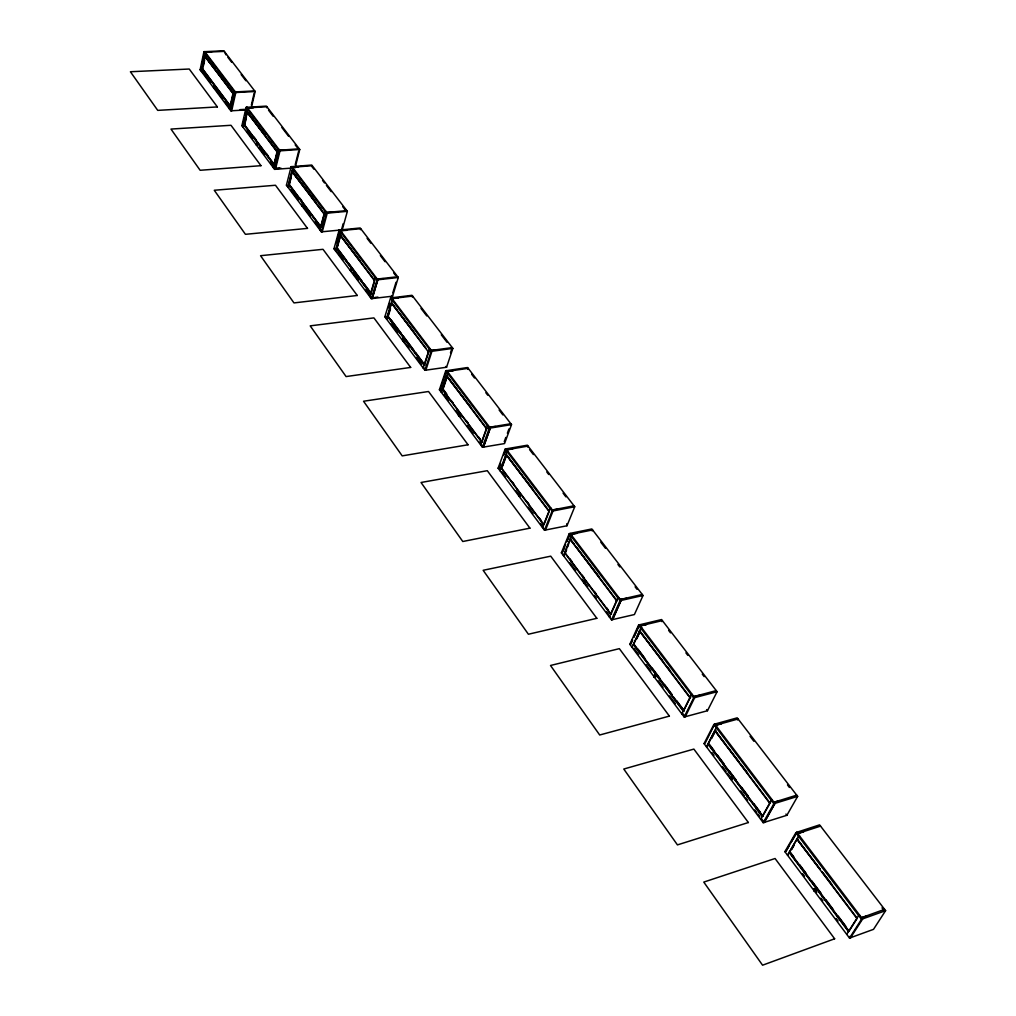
<?xml version="1.0" encoding="UTF-8"?>
<svg xmlns="http://www.w3.org/2000/svg" width="1016" height="1016" viewBox="0 0 1016 1016"><rect width="100%" height="100%" fill="white"/><g stroke="black" fill="none" stroke-linecap="round" stroke-linejoin="round"><path stroke-width="1.5" d="M351.396 270.624C349.148 267.754 352.26 273.799 351.091 269.583C352.12 271.005 350.545 268.567 351.396 270.637C349.72 268.414 353.098 271.767 350.431 270.332C350.977 267.805 352.323 272.199 350.431 270.332C350.622 267.932 352.476 271.869 350.584 270.548C349.771 267.818 351.739 273.114 350.431 270.332C350.977 267.399 351.523 274.218 350.939 269.443M257.454 144.183C255.257 144.234 258.039 144.043 256.591 144.958C255.93 142.1 257.378 145.898 257.061 144.31C256.096 142.773 258.305 145.987 256.476 143.485C255.841 146.609 258.051 143.65 256.476 143.472C257.289 145.352 256.273 145.682 256.858 143.713C256.146 146.685 258.267 143.815 256.769 143.675C256.553 146.863 257.302 142.075 256.946 145.072M351.079 269.596C352.285 272.923 348.958 268.796 351.739 270.104M655.244 677.342C653.517 676.466 653.999 673.811 655.041 677.215C653.123 676.745 655.257 673.773 655.498 676.935C654.342 677.672 656.311 677.697 654.507 675.221C655.714 678.993 653.44 673.964 655.472 676.91C654.723 673.672 654.634 678.091 655.472 676.516C653.593 673.595 656.107 676.847 655.13 676.656C654.583 673.811 653.161 676.973 655.193 677.367C655.028 673.722 654.266 678.231 654.939 675.831C656.641 676.872 653.631 674.954 655.434 676.453C653.656 672.77 654.126 679.412 655.396 676.466C655.701 676.923 655.142 675.602 654.164 676.25C655.638 679.145 652.551 672.77 655.028 677.38M813.918 890.092L815.543 890.753L815.137 889.406L815.238 891.07L814.502 890.816L813.892 888.975L813.994 890.283L814.984 891.197L813.829 889.8L814.388 888.784L815.289 891.261L813.778 889.317L814.388 888.784L815.734 890.232L815.607 889.546L814.362 889.356L814.934 890.397L814.4 888.81L815.569 890.435L814.934 891.261L813.88 888.987L815.734 890.232L815.607 889.546L813.892 888.975L814.565 891.057L813.803 889.622L815.061 889.952L815.01 891.286L815.429 889.94L813.892 888.975L815.238 891.261L815.835 890.067L813.918 890.092L815.365 889.952L814.946 891.261L815.81 889.914L814.413 890.702M302.552 205.88C303.035 203.467 300.647 205.765 302.743 205.194C302.311 206.477 303.06 203.721 302.019 205.461C301.155 203.124 303.835 205.169 302.019 205.892C303.276 202.324 301.473 208.064 302.374 204.534C303.619 204.838 301.308 207.328 302.247 204.394C303.721 206.743 300.609 205.308 302.273 204.559C302.577 203.899 301.765 207.315 302.324 204.953C302.019 207.886 303.2 203.518 301.765 204.965C302.717 208.039 302.489 202.476 301.815 205.346M403.987 340.03C401.968 341.274 402.704 337.82 403.073 340.868C405.295 339.674 401.295 338.747 403.073 340.868C403.073 339.852 403.936 339.725 402.946 340.779C403.365 338.366 404 339.687 402.946 340.779C402.742 336.601 404.241 342.887 402.869 339.001M655.13 676.656C652.488 676.085 656.247 675.107 655.206 676.44C654.736 674.446 654.228 675.78 654.787 677.215C653.186 675.881 655.32 674.688 655.447 676.338C655.93 675.64 653.034 675.03 654.431 677.024C655.701 675.348 654.99 677.951 654.583 675.322C652.31 677.05 657.162 676.085 655.523 675.792M402.654 339.141C405.092 340.017 401.422 339.141 403.504 340.601C402.819 336.588 402.438 342.951 403.644 339.661C401.091 338.582 404.444 342.367 403.314 339.319M731.495 779.729C728.485 775.144 734.187 781.126 731.05 777.43C729.183 779.488 733.603 780.415 730.999 777.456C733.285 780.11 729.45 779.386 731.749 779.043C733.247 778.421 730.415 777.088 731.101 777.989C732.612 780.097 731.037 780.25 732.282 778.281C728.967 778.053 732.053 776.643 731.863 778.942C730.822 781.24 732.815 777.634 731.177 777.469M814.083 890.118C815.988 886.727 814.921 894.321 814.426 888.797C815.785 889.013 814.946 892.442 815.213 890.245C814.019 886.803 813.435 891.286 814.54 890.829C813.994 888.784 813.829 891.413 814.692 889.279C812.419 889.724 816.496 891.603 815.454 890.08C813.791 892.48 816.242 888.555 814.692 889.279C816.089 892.188 815.746 888.555 813.994 889M403.543 340.601L403.047 339.077L402.984 340.805L402.603 339.979L409.029 347.764M402.73 339.128C404.762 340.982 401.726 341.224 403.2 339.166M654.228 676.707C654.901 674.624 655.46 677.888 655.003 676.338C655.003 675.78 654.329 677.443 654.622 677.037C652.958 674.256 655.091 677.824 655.472 676.885M814.184 888.848C813.613 892.238 816.102 888.911 815.391 891.045M403.403 340.614C402.679 337.274 404.444 341.376 402.628 339.979M655.307 676.288L654.202 675.678L654.66 677.266M213.906 86.436C214.274 88.595 214.224 85.509 213.754 87.871C213.284 85.623 215.557 86.792 213.931 87.871C213.766 85.801 214.973 87.135 213.868 87.998C213.982 84.455 214.147 89.827 214.516 86.906C213.563 89.256 214.351 85.065 213.906 88.024M459.994 414.833C458.8 417.03 458.343 412.89 459.486 414.426C461.124 415.188 457.149 416.077 458.635 413.842C459.664 416.052 460.134 415.684 458.457 414.642C459.892 412.039 458.915 419.062 458.813 413.779C459.918 418.147 459.359 412.433 458.762 415.455C459.448 411.709 460.464 416.649 458.775 415.29C459.423 414.426 458.025 412.801 459.867 414.998C457.124 415.989 460.604 412.483 459.181 415.709M584.924 582.994C583.286 579.641 586.042 584.962 583.857 581.254C585.216 581.381 584.035 584.34 585.343 582.13C582.905 579.069 584.136 585.076 584.924 582.308C583.692 578.993 584.035 584.403 584.987 581.863C582.765 580.707 586.359 585.851 583.641 581.724M731.177 779.577L730.555 777.596L731.368 777.621L731.457 779.691L732.053 777.977M730.745 777.405C730.377 778.447 733.692 779.678 730.758 778.929C732.32 777.659 731.825 777.558 731.241 779.132C729.412 774.992 733.031 781.799 730.809 777.469M213.754 86.398C214.033 88.786 213.944 84.963 214.008 87.909C214.198 86.36 213.055 85.763 214.211 87.77C212.573 86.233 215.544 88.341 213.55 86.728M214.008 87.909L213.817 86.5L214.084 88.049M257.505 144.501C255.588 144.272 257.454 143.675 256.87 144.882C256.629 144.513 256.286 143.853 256.667 144.882C256.959 144.056 255.956 143.866 256.731 145.021M584.543 581.406C584.048 586.473 585.584 578.841 584.81 583.222M302.527 205.981L302.349 204.47L302.438 205.981M351.765 270.51C350.533 268.211 349.974 271.475 351.815 270.345M519.544 494.589C517.487 497.662 521.945 492.836 519.151 496.151C520.903 495.579 518.528 497.091 519.9 495.618C518.846 491.884 520.421 498.5 518.655 494.843C521.665 494.005 517.627 497.408 519.341 494.386C519.265 497.904 520.027 494.728 519.646 495.262C517.182 493.268 521.081 498.793 519.049 494.246M815.607 889.546C814.654 889.749 815.416 892.302 814.133 889.737C815.619 890.308 815.746 889.61 815.353 890.524C813.575 890.537 813.892 888.2 815.238 891.07M256.451 144.945C257.912 144.844 255.562 141.999 256.972 144.971M458.813 413.766C460.794 415.125 457.937 414.909 459.27 415.62M257.429 144.577C255.016 143.18 257.734 145.275 256.451 143.726M654.583 675.322C656.539 678.891 652.755 674.662 655.193 677.367M350.406 269.951C350.596 272.364 351.498 268.503 350.444 269.659C352.425 271.005 350.342 268.44 350.939 270.662C351.422 270.726 349.974 268.821 351.257 270.98M459.067 415.582C459.156 413.017 458.521 415.087 459.105 415.506C460.311 415.023 457.657 413.449 458.902 415.29C459.537 412.445 458.356 416.027 458.457 414.642C460.096 415.341 458.356 413.385 459.524 415.455M519.811 495.935C518.135 493.827 520.459 495.478 519.786 495.859C518.427 497.129 518.503 492.227 519.811 495.325C519.887 493.332 517.995 497.357 520.141 495.516C516.966 496.862 522.199 495.402 518.693 495.211M584.035 582.917C587.489 579.996 581 582.574 584.81 581.8C584.352 580.962 583.514 584.518 585.191 581.825M257.353 144.551C255.702 144.335 257.251 143.637 257.137 144.551M584.733 583.184C581.838 581.571 586.677 581.177 583.984 582.612C583.4 579.679 585.114 585.635 584.035 581.406C585.356 582.625 585.153 581.977 583.87 581.482C584.505 585.089 582.917 579.183 584.505 583.235M731.799 779.64C730.021 776.745 733.552 780.364 730.745 778.802C730.402 780.796 733.095 776.237 731.33 778.993C729.145 778.802 733.463 780.466 730.72 777.481C732.752 782.523 729.971 774.662 732.079 779.208M302.019 204.381C302.819 205.715 301.866 205.651 302.209 204.381M584.949 583.032C584.86 581.533 582.498 580.974 584.784 583.07M815.035 890.626C813.816 888.784 816.775 892.01 813.892 889.038M213.576 87.401C215.201 87.122 212.852 87.135 214.744 87.198M654.431 677.024L655.041 677.304M351.269 270.637C350.52 271.183 351.015 268.986 351.244 270.904M302.273 205.981C302.476 203.67 302.019 206.235 303.06 205.448M584.606 581.52C584.441 584.289 584.048 581.495 584.606 583.146M350.901 269.608C350.469 271.539 351.892 269.278 350.571 270.32M731.114 777.596C730.275 780.58 733.692 777.951 730.758 778.929C731.317 780.453 732.625 776.872 730.593 778.104C733.908 781.914 729.882 774.763 731.609 778.65C729.907 776.554 733.006 780.085 730.618 778.447C733.641 778.713 730.961 778.993 730.555 777.596M214.757 87.312C213.792 87.795 213.449 87.071 214.516 86.906M654.393 675.373L655.18 676.999L654.075 676.212M256.261 144.399L256.261 143.866M302.4 205.842C301.079 202.629 302.654 207.175 302.755 205.13M402.628 339.306C403.987 340.601 402.628 338.252 403.009 340.843M302.704 205.435C301.13 204.508 302.971 205.816 301.993 205.829M403.796 339.776L403.111 339.408L403.974 340.131M350.926 271.107C350.926 268.91 350.698 270.65 351.193 270.51M214.719 87.465C214.605 86.779 213.042 87.084 214.681 87.478M730.86 777.558L731.38 779.45L730.822 777.85L732.015 778.802L731.342 777.558M518.668 494.957C520.598 496.405 518.363 495.11 519.532 494.767C520.624 499.262 517.919 491.388 519.468 496.303M214.503 87.033C213.55 87.96 214.008 86.944 214.376 87.071M256.972 143.954C256.362 145.225 258.089 143.84 256.299 144.323M256.946 144.272L256.337 144.742L257.175 144.056M814.438 888.81C812.902 889.305 815.302 889.648 815.137 889.597C812.356 890.105 816.978 890.638 814.159 889.965C817.512 890.232 812.597 890.892 814.845 889.965C816.597 889.063 812.851 888.949 814.553 890.765C816.978 889.114 811.987 889.279 815.492 890.664M584.086 581.19C585.559 584.81 583.044 579.818 584.848 582.511C584.53 581.012 583.946 582.003 584.708 582.79C582.74 580.86 585.94 582.701 584.606 582.981C584.352 580.149 584.899 584.721 584.2 581.33M402.615 339.471C403.2 340.258 402.882 339.7 403.53 339.865M731.05 778.142C732.358 780.428 731.19 777.138 730.847 778.701C733.146 778.18 730.047 778.32 731.926 777.9M459.486 415.43C459.524 413.385 458.61 415.506 459.245 415.455C459.499 412.318 458.534 417.03 459.245 414.071M815.442 889.826L814.68 890.968L814.502 889M584.34 581.304C584.962 583.959 583.349 580.695 584.81 581.787C584.327 582.549 583.717 581.901 585.368 582.27M403.225 339.903C402.412 340.347 402.895 340.043 403.72 339.89M459.524 415.366C459.105 412.699 457.721 415.011 459.626 415.036M520.281 495.351C517.817 496.164 519.989 493.725 519.608 495.91C518.211 493.763 520.713 496.227 518.655 494.868C520.992 496.634 517.779 494.792 519.684 494.843C518.846 497.37 519.557 493.09 519.151 496.062M302.146 205.029C302.349 205.689 302.235 203.987 302.247 205.842M402.946 339.42L403.123 340.678L403.327 339.941M403.035 340.195L402.654 339.89M732.015 779.132C730.898 776.999 730.072 778.218 732.358 778.726M655.422 675.716C653.428 676.796 657.06 678.053 654.126 675.564M256.642 144.907L256.908 144.577M584.899 582.905C585.064 579.793 582.955 583.54 584.924 582.308M731.914 778.091L731.761 779.437M402.806 340.614L402.895 339.966M655.612 676.554C654.875 677.57 654.926 675.881 655.638 675.919M813.854 889.851L815.48 889.394M519.836 495.63C518.058 494.551 520.294 494.055 519.43 495.681C520.09 493.56 519.62 498.234 519.125 494.373M214.274 87.605L214.249 86.906M814.781 889.051L815.353 890.816L815.632 890.207M459.359 415.303L458.953 414.045L459.372 415.29L458.521 414.642M213.741 86.855L213.716 87.694L214.414 87.452M302.146 205.854L302.031 204.559L302.946 205.27M519.366 496.049L519.786 495.376M655.447 676.351L654.279 676.58M654.85 677.164C655.18 676.415 655.117 674.51 654.202 676.262M654.279 675.234C655.269 679.196 654.202 675.119 654.964 676.275L655.587 676.034L654.901 675.742M654.253 676.148C655.904 677.164 653.758 675.246 655.345 676.478M214.071 87.16L213.881 87.084M459.296 414.274L458.534 414.477L459.118 414.058M583.73 581.66C584.479 583.527 585.305 582.536 583.705 582.143M302.768 204.851C302.158 205.041 301.485 205.245 303.073 205.169M584.225 582.93L584.67 582.549M731.863 778.561C731.685 780.428 731.406 777.113 731.634 778.891M814.248 890.727C815.442 891.527 815.95 889.102 814.019 889.902M301.828 205.181L302.273 204.559L302.235 205.473M519.798 495.465C517.906 496.011 519.29 493.306 519.862 495.389M519.214 494.538C518.63 496.037 520.713 494.589 519.481 495.059M583.933 581.571L584.289 581.622M518.757 494.983L518.973 495.465M731.444 778.091C732.32 779.17 730.212 777.875 731.152 778.726M655.422 676.021C655.206 675.081 654.063 676.592 654.622 676.389M815.327 890.448L814.032 889.292L815.518 890.257M583.806 581.622L584.644 582.892M655.244 675.869L654.152 675.945L654.71 675.513M246.482 109.918L230.797 110.808L200.114 69.787L203.949 51.689L223.825 50.8L255.156 91.516L251.625 106.642M202.501 62.141L203.784 56.109M201.562 69.317L201.359 70.282L200.114 69.787M201.359 71.463L205.207 53.365L206.058 53.327M203.378 65.913L204.584 60.274M429.209 351.65L428.384 351.917L391.363 302.946L413.677 331.673M231.635 102.057L233.236 94.945M230.797 110.808L234.925 92.57L203.949 51.689M235.788 92.519L231.699 110.808L224.714 101.486M302.006 205.664L302.247 204.445M290.576 168.173L274.587 169.367L241.897 125.654L246.139 107.353L266.382 106.108L299.771 149.479L295.097 167.818M243.078 124.028L244.475 117.907M245.186 114.859L246.951 107.239L280.06 150.889M243.116 124.079L244.17 119.507M245.948 111.887L247.002 107.302M243.421 125.197L243.192 126.174L241.897 125.654M243.23 127.444L247.485 109.131L248.349 109.08M246.393 117.538L244.729 124.676L243.865 124.727L273.863 164.757L274.739 164.694M251.358 105.118L254.102 93.345M254.445 91.872L254.673 90.894L235.331 91.923L241.211 91.91M731.685 779.005L730.898 778.802M266.649 107.721L266.878 106.743L247.434 107.874L253.34 107.836M275.514 160.401L277.635 151.778L268.199 139.306M274.587 169.367L279.146 150.914L246.139 107.353M279.298 151.219L279.552 150.228L299.263 148.806M280.022 150.851L275.45 169.278M286.423 185.191L291.109 166.7L311.747 165.036L347.37 211.328L342.227 229.857L321.323 231.851L286.423 185.191L288.798 187.122M292.202 168.237L292.456 167.234L312.268 165.71M290.894 178.511L289.433 184.277L288.544 184.353L320.573 227.089L321.462 227M295.224 164.681L298.628 151.295M730.631 778.447L730.72 777.481M302.984 205.207L301.892 204.953L302.539 204.826M731.037 777.773L730.656 778.472M815.2 890.13C813.041 888.365 815.518 891.934 815.34 889.292M654.583 677.126L654.837 676.745M731.241 779.526C730.275 776.44 730.44 779.945 732.155 778.802M322.732 221.221L321.17 227.038L289.141 184.302L292.43 171.323L300.025 181.356M321.323 231.851L326.352 213.22L291.109 166.7M327.254 213.131L322.25 231.826L314.998 222.123M731.66 779.31L731.965 778.751M333.972 248.768L339.141 230.086L360.172 227.965L398.285 277.482L392.595 296.177L371.297 298.666L333.972 248.768L334.861 248.666M336.398 242.849L339.979 229.921L377.838 279.832L372.186 298.539M338.455 235.75L340.043 229.997M341.96 228.156L343.205 223.647M340.5 234.861L336.855 247.968L371.132 293.675M346.672 260.629L337.16 247.929L340.805 234.836L339.903 234.925L374.421 280.556M360.439 229.692L360.731 228.689L340.538 230.645L346.659 230.353M584.175 582.244L584.835 582.143M583.933 582.028L585.216 582.422M814.057 889.381L814.07 889.089M374.294 281.991L370.827 293.713L336.563 247.993L340.208 234.886L374.726 280.53M371.297 298.666L377.241 279.044L397.7 276.72M372.199 298.564L377.787 279.768L376.873 279.87L339.141 230.086M351.473 270.408L350.926 269.837M384.848 316.789L390.576 297.942L412.001 295.3L452.869 348.399L446.57 367.246L424.866 370.294L384.848 316.789L385.762 316.675M388.353 307.911L389.661 303.543M392.786 292.9L396.011 282.283M391.706 299.555L392.024 298.526L412.598 296.075L412.28 297.078M390.182 308.75L387.934 316.09L422.796 362.598M390.487 308.712L388.239 316.052L387.325 316.166L424.066 365.201L424.993 365.061M730.923 777.646L730.783 778.332M213.855 87.808L213.589 86.868M428.701 351.866L424.37 365.15L387.629 316.128L391.668 302.92L397.358 310.452M424.866 370.294L431.394 350.444L452.247 347.586L450.494 352.806M439.407 389.75L445.757 370.776L467.589 367.525L511.531 424.612L504.546 443.573L482.435 447.269L439.407 389.75L440.271 389.522M440.83 388.15L446.634 370.548L490.309 428.13L483.438 447.192L482.752 446.278M447.205 375.869L442.735 389.179L446.494 394.195M446.799 394.157L443.04 389.141L447.51 375.818L446.583 375.958L486.397 428.612L487.21 428.485M467.881 369.38L468.224 368.351L447.269 371.386L453.149 370.815M654.355 675.843L655.46 676.148M486.715 428.561L481.914 441.935L442.417 389.23L446.888 375.92L457.327 389.7M482.435 447.269L489.61 427.228L510.845 423.736L510.476 424.764M483.413 447.167L490.245 428.066M504.241 441.681L505.803 437.452M507.365 433.222L508.914 428.993M574.739 506.743L553.11 510.946L506.019 448.869L527.368 445.199L574.739 506.743L566.979 525.767L544.462 530.212L498.094 468.211L505.142 449.135L506.095 448.97M498.97 467.944L500.596 463.537L498.983 467.97L499.643 468.846M503.847 454.736L505.485 450.329L503.923 454.838M506.324 450.799L506.705 449.77L528.053 446.1L527.672 447.116M499.974 470.725L507.06 451.65L508.013 451.485M502.209 466.306L506.07 455.892M502.526 466.242L506.387 455.841M277.851 151.651L277.05 151.828L246.85 111.887L265.252 135.496M302.336 205.626L302.362 204.622M544.462 523.316L549.262 511.239L506.311 454.457L501.345 467.843L543.928 524.662M551.967 511.035L552.386 509.994L574.002 505.79L573.583 506.819M544.462 530.212L552.094 511.086L553.072 510.896L545.49 530.111L544.754 529.12M584.505 582.117L584.568 582.231M814.286 889.533L815.391 889.762L814.73 889.762M566.674 523.812L566.979 525.767M620.992 600.469L612.546 619.709L621.043 600.532L570.103 533.362L591.833 528.955L643.039 595.49L634.403 614.553L611.505 619.849L561.365 552.818L569.214 533.679L570.192 533.476M562.839 551.167L565.62 544.309M566.763 541.591L569.544 534.734M562.902 551.244L564.579 547.141M566.826 541.68L569.633 534.848M570.42 535.381L570.852 534.352L592.582 529.933L592.15 530.962M565.214 552.564L566.318 549.885M567.423 547.192L568.528 544.513M566.649 549.808L565.544 552.501L564.579 552.704L610.603 614.134L611.581 613.905M611.53 612.712L616.877 600.621L576.11 546.722M611.505 619.849L620.014 600.697L643.039 595.49M301.968 205.169L302.235 205.029M641.782 595.503L642.252 594.474L620.255 599.491L626.402 598.348M692.302 694.5L691.299 694.766L681.838 713.892L682.828 713.613L685.241 716.839L694.677 697.636L639.458 624.815L661.556 619.557L717.093 691.718L707.466 710.73L684.174 717.017L629.806 644.322L638.556 625.17L639.547 624.929M630.695 643.966L632.574 639.851L630.784 644.081L629.806 644.322M633.832 637.121L638.835 626.186M633.844 637.146L638.848 626.212M632.003 647.268L640.791 628.117L641.782 627.875M636.435 638.899L639.509 632.181M636.765 638.81L639.839 632.104M661.886 621.627L662.368 620.598L640.258 625.869L646.443 624.662M684.174 717.017L693.674 697.903L717.093 691.718M715.721 691.629L716.242 690.601L693.865 696.57L699.694 695.249M704.05 743.598L705.053 743.306L714.743 724.091L737.21 717.842L797.649 796.379L786.879 815.289L763.219 822.706L704.05 743.598L713.842 724.497L714.845 724.217M715.086 726.288L715.62 725.246L738.086 718.985L737.553 720.014M711.327 738.429L715.467 730.39M711.657 738.327L715.797 730.301L714.794 730.58L769.683 803.161L770.547 802.64M763.219 822.706L773.862 803.707L797.649 796.379M764.222 822.376L774.878 803.389M764.273 822.452L774.954 803.491L714.743 724.091M796.138 796.188L796.722 795.16L774.002 802.234L779.907 800.621M784.885 851.675L785.901 851.345L796.798 832.295L819.582 824.865L885.609 910.654L873.506 929.348L849.516 938.086L784.885 851.675L795.858 832.739L796.887 832.409L791.388 841.87M785.901 851.345L789.038 845.934M791.35 849.49L793.674 845.503M791.693 849.376L794.017 845.388M846.722 934.364L858.647 915.581L859.676 915.213M849.516 938.086L861.479 919.315L885.609 910.654M850.532 937.705L862.597 919.061L796.773 832.256M459.854 414.757L459.778 414.947M213.716 87.173L214.059 86.919M814.921 890.194L814.705 890.803L813.981 889.876M814.286 890.549L814.527 890.651M350.761 270.294L351.434 270.167M459.511 414.782L459.232 414.757M655.625 676.097L654.926 676.11L655.815 676.491M518.96 494.881L519.341 495.745L519.214 494.703M731.749 778.192L731.431 778.421M814.921 890.016L816.724 892.531M256.883 144.513L256.4 144.539M814.743 890.867L814.337 890.41M884.58 909.333L861.543 917.677L866.026 916.203M788.518 854.837L787.502 855.167L798.513 836.232L799.541 835.901M856.856 918.413L796.862 839.089L797.878 838.746M820.534 826.11L797.725 833.526L803.656 831.825M519.646 495.364L519.938 495.059M763.245 816.165L762.241 816.483L707.898 743.966L708.901 743.687M772.3 799.986L771.284 800.303L760.667 819.29L761.683 818.972L764.299 822.477M813.803 889.343L814.146 889.622M717.271 727.431L716.267 727.71L706.45 746.798L707.568 746.671M690.728 697.42L689.877 697.649L639.47 631L640.461 630.758M634.289 644.182L633.311 644.423L683.235 711.06L684.238 710.781L676.681 700.71M715.62 725.246L721.462 723.849M610.324 616.737L609.346 616.966L617.83 597.814L618.808 597.586M617.385 600.507L616.547 600.697L570.103 539.267L571.068 539.077M584.695 582.181L585.089 581.711M564.375 555.333L563.41 555.536L571.284 536.397L572.249 536.194M561.365 552.818L562.254 552.501M654.52 675.856L655.282 676.008M543.433 527.368L542.481 527.558L550.088 508.432L551.053 508.241M256.858 144.348L257.493 144.297M498.094 468.211L499.046 468.046M501.98 467.728L501.028 467.906L543.611 524.726M482.549 441.82L481.609 441.985L442.112 389.28L443.04 389.141M511.531 424.612L489.293 428.219L445.757 370.776M488.379 425.602L487.426 425.755L480.593 444.805L481.533 444.652L479.539 441.985M570.852 534.352L576.936 533.375M458.94 414.35L459.346 414.68M585.089 581.914L584.416 581.774M552.386 509.994L558.444 509.092M448.475 372.974L447.535 373.113L441.16 392.087L442.189 392.062M452.869 348.399L432.016 351.269L391.427 297.751M430.251 348.945L429.311 349.072L423.151 368.008L423.964 367.716M276.517 168.466L279.565 168.084M387.388 318.846L386.474 318.961L392.214 300.126L393.141 300.012M506.705 449.77L512.699 449.009M374.79 297.459L377.927 297.091M489.61 427.228L495.567 426.517M377.825 279.806L398.285 277.482M376.174 277.635L375.26 277.736L369.697 296.532L370.611 296.431L365.773 289.966M337.16 247.929L336.258 248.031L370.522 293.751L371.437 293.637L363.804 283.464M320.713 229.768L319.824 229.857L324.853 211.226L325.742 211.15M341.579 232.029L340.678 232.118L335.496 250.8L336.461 250.812M346.824 210.617L326.746 212.458L332.842 212.204M326.352 213.22L347.37 211.328M324.853 213.957L324.091 214.02L291.833 171.374L292.722 171.31M431.394 350.444L437.705 349.885M814.476 889.254L814.743 889.927M288.734 187.02L287.846 187.096L292.544 168.593L293.434 168.529M276.492 168.542L281.026 168.199M279.146 150.914L299.771 149.479M392.024 298.526L398.247 298.082M278.613 148.996L277.736 149.06L273.19 167.5L274.066 167.424L270.243 162.319M377.241 279.044L383.438 278.638M230.34 109.004L229.489 109.055L233.604 90.818L234.467 90.78M240.094 109.639L246.012 109.296M230.95 106.299L230.099 106.35L201.93 68.77L202.781 68.732M234.925 92.57L255.156 91.516M232.981 93.561L204.635 56.07L205.486 56.045M292.456 167.234L298.463 167.081M279.552 150.228L285.534 150.089M211.493 52.248L205.207 52.184L224.282 51.397L225.971 54.839M731.774 778.192L731.025 778.078M302.412 205.232L302.387 204.724M654.609 675.653L655.104 676.44M518.833 495.503L518.655 494.868M204.635 56.07L225.031 82.207M291.833 171.374L313.233 198.844M339.903 234.925L359.956 260.693M446.583 375.958L470.776 407.124M532.651 488.874L505.993 454.52L548.945 511.302M570.103 539.267L599.059 576.631M639.47 631L662.686 660.972M667.525 667.22L670.42 670.966M714.794 730.58L738.822 761.644M740.74 764.121L747.471 772.82M796.862 839.089L820.039 869.074M822.935 872.82L831.634 884.072M227.863 57.302L231.661 62.243M241.16 74.587L245.91 80.759M268.541 110.198L273.304 116.383M281.876 127.533L288.531 136.195M295.199 144.856L297.104 147.333M312.001 166.713L313.931 169.202M322.567 180.429L324.485 182.931M326.403 185.42L331.203 191.656M342.71 206.629L345.592 210.376M367.081 238.316L370.865 243.243M380.34 255.562L385.077 261.722M393.611 272.809L395.503 275.272M420.98 308.394L426.771 315.938M441.274 334.785L447.065 342.329M471.665 374.294L474.497 377.99M485.864 392.76L487.756 395.224M499.11 409.994L502.895 414.922M529.577 449.605L533.413 454.584M546.798 471.995L548.716 474.485M563.067 493.141L565.937 496.875M600.735 542.125L605.511 548.335M617.918 564.477L619.823 566.953M635.102 586.816L637.007 589.293M668.617 630.377L670.535 632.879M685.914 652.882L687.845 655.383M702.259 674.129L704.177 676.631M750.037 736.244L753.872 741.248M787.489 784.949L789.407 787.451M882.015 907.86L883.92 910.336M341.681 229.146L342.227 229.857M392.011 295.415L392.595 296.177M445.948 366.42L446.57 367.246M706.615 709.612L707.466 710.73M785.952 814.07L786.879 815.289M204.749 51.587L235.826 92.57M291.935 166.561L327.304 213.195M390.576 297.942L431.051 351.358L431.978 351.231L425.844 370.23L425.209 369.392M505.142 449.135L552.094 511.086M569.214 533.679L620.014 600.697M638.556 625.17L693.674 697.903M713.842 724.497L773.862 803.707M795.858 832.739L861.479 919.315M214.655 68.542L205.207 56.045L202.501 68.745L230.67 106.324M216.548 71.044L233.553 93.523M265.366 135.56L247.421 111.849L244.437 124.689L274.447 164.719M301.917 183.871L316.154 202.679M318.046 205.194L320.904 208.953M399.263 312.953L425.844 348.107M459.219 392.214L485.775 427.317M574.218 544.22L570.42 539.204L564.896 552.628L610.933 614.058M725.538 744.245L715.124 730.491L708.241 743.877L762.572 816.369L770.026 803.046L727.431 746.747M820.052 869.188L797.192 838.975L789.47 852.259L848.83 931.456L857.199 918.286L821.957 871.703M254.102 137.173L255.981 139.675M266.294 153.429L268.161 155.931M299.784 198.095L301.676 200.609M348.577 263.157L361.899 280.924M391.071 319.824L401.434 333.642M403.314 336.156L413.677 349.974M415.557 352.489L423.088 362.534M638.061 649.211L644.652 658M652.183 668.058L659.727 678.104M664.439 684.378L671.97 694.423M709.841 744.931L714.527 751.18M717.334 754.926L723.887 763.676M729.513 771.169L736.067 779.907M741.68 787.4L748.246 796.15M753.859 803.643L760.413 812.381M793.915 857.06L790.143 852.03L789.127 852.373L848.487 931.583M799.567 864.591L806.158 873.392M811.809 880.923L821.233 893.483M825.945 899.77L833.476 909.815M838.187 916.102L845.718 926.148M451.193 400.469L453.072 402.984M466.242 420.548L468.122 423.062M478.473 436.855L480.352 439.369M512.077 481.673L513.969 484.2M527.215 501.866L529.107 504.393M539.509 518.287L541.414 520.802M569.913 558.838L571.792 561.34M582.13 575.132L584.01 577.634M594.347 591.414L596.227 593.928M606.565 607.708L608.444 610.222M633.971 644.271L671.652 694.538M673.532 697.052L683.895 710.87M709.511 745.033L762.914 816.267M789.813 852.145L849.173 931.329M202.209 71.412L210.668 82.715M214.401 87.706L222.847 98.984M246.913 131.14L252.552 138.671M259.067 147.383L264.706 154.915M290.614 189.535L298.158 199.619M303.771 207.124L310.375 215.938M337.337 251.981L343.078 259.651M352.539 272.275L358.254 279.921M391.147 323.875L397.764 332.715M416.471 357.708L421.259 364.109M443.979 394.462L448.716 400.799M456.184 410.769L460.87 417.043M467.398 425.755L473.088 433.362M501.879 471.83L505.714 476.961M516.039 490.753L517.931 493.281M528.269 507.098L533.044 513.474M540.487 523.418L542.366 525.92M570.001 562.851L575.666 570.433M582.193 579.145L587.82 586.664M594.322 595.351L596.265 597.941M606.45 611.556L608.457 614.236M633.933 648.284L638.708 654.672M646.151 664.616L650.875 670.916M658.355 680.91L663.08 687.235M669.569 695.909L675.31 703.567M712.127 752.754L713.994 755.256M722.401 766.508L726.148 771.5M727.443 773.227L729.336 775.754M740.689 790.918L744.474 795.985M745.782 797.738L747.649 800.24M754.875 809.892L756.768 812.419M757.936 813.981L759.803 816.47M802.615 873.684L804.494 876.198M820.953 898.169L822.846 900.709M836.155 918.489L838.048 921.029M849.592 936.435L850.621 937.819M204.915 56.058L202.222 68.758L230.378 106.337L233.274 93.536L204.915 56.058M247.129 111.862L244.157 124.714L274.155 164.744L277.343 151.803L247.129 111.862M292.138 171.348L288.836 184.328L320.865 227.063L324.396 213.995L292.138 171.348M639.801 630.911L633.641 644.347L683.565 710.959L690.22 697.56L639.801 630.911M834.644 938.784L762.572 965.2L703.77 882.091L775.068 858.507L834.644 938.784M748.373 822.528L677.443 844.893L623.773 769.036L693.865 749.084L748.373 822.528M669.392 716.102L599.694 735L550.507 665.48L619.354 648.653L669.392 716.102M596.837 618.312L528.396 634.238L483.146 570.293L550.723 556.171L596.837 618.312M529.933 528.155L462.775 541.503L421.03 482.486L487.299 470.7L529.933 528.155M468.059 444.779L402.196 455.879L363.538 401.244L428.536 391.503L468.059 444.779M410.667 367.424L346.088 376.568L310.197 325.857L373.913 317.894L410.667 367.424M357.276 295.478L293.967 302.92L260.553 255.702L323.012 249.314L357.276 295.478M307.492 228.384L245.428 234.315L214.262 190.259L275.476 185.255L307.492 228.384M260.96 165.684L200.127 170.282L170.967 129.07L230.988 125.286L260.96 165.684M217.373 106.934L157.734 110.376L130.391 71.742L189.243 69.025L217.373 106.934"/></g></svg>
